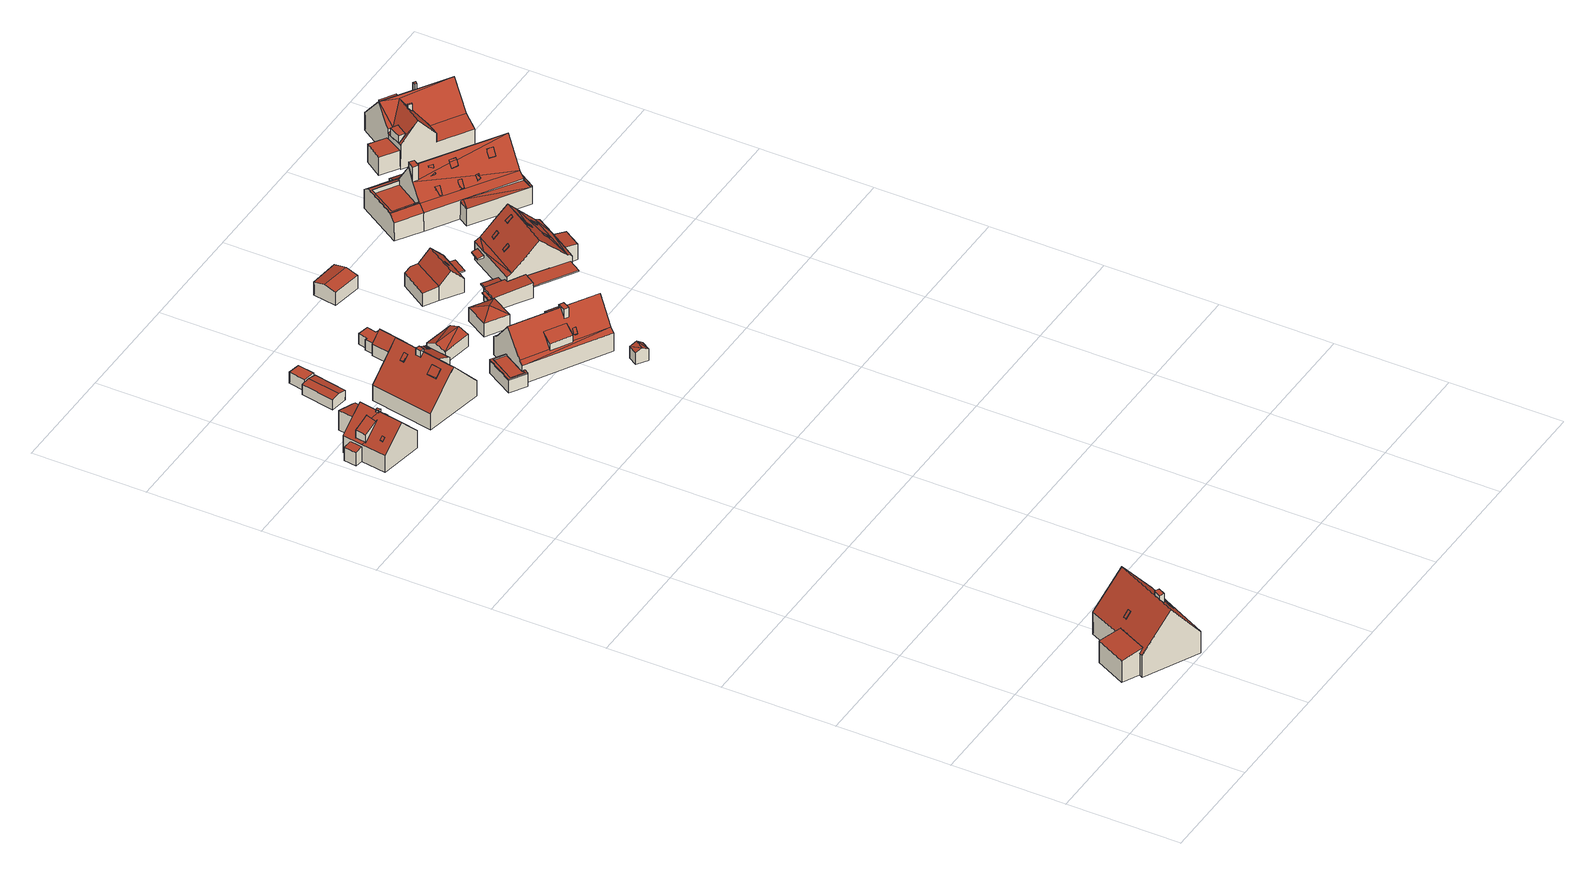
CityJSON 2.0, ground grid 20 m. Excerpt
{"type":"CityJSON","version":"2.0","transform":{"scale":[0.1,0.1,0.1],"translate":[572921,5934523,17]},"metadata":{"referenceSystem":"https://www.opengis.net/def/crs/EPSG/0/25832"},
"CityObjects":{
"building1":{"type":"Building","attributes":{"Grundfläche 2D":"162.276677","Grundhöhe NN":"17.377"},"children":["building1-1","building1-2","building1-3","building1-4"],"geometry":[{"type":"Solid","lod":"3","boundaries":[[[[0,1,2,3]],[[4,5,6,7,8,9,10,3,2,11]],[[12,13,5,14,15,8]],[[1,0,16,17]],[[11,2,1,17,18]],[[4,11,18,19]],[[13,6,5]],[[6,13,12,7]],[[12,8,7]],[[10,9,20,21]],[[16,0,3,10,21]],[[14,5,4,19,22]],[[15,14,22,23]],[[9,8,15,23,20]],[[17,16,21,20,23,22,19,18]]]],"semantics":{"surfaces":[{"type":"RoofSurface"},{"type":"WallSurface"},{"type":"GroundSurface"}],"values":[[0,0,0,1,1,1,1,1,1,1,1,1,1,1,2]]}}]},
"building1-1":{"type":"BuildingInstallation","parents":["building1"],"geometry":[{"type":"MultiSurface","lod":"3","boundaries":[[[24,25,26,27]],[[25,24,28,29]],[[27,26,30,31]],[[24,27,31,28]],[[26,25,29,30]]],"semantics":{"surfaces":[{"type":"RoofSurface"},{"type":"WallSurface"}],"values":[0,1,1,1,1]}}]},
"building1-2":{"type":"BuildingInstallation","parents":["building1"],"geometry":[{"type":"MultiSurface","lod":"3","boundaries":[[[32,33,34,35]],[[32,35,36,37]],[[33,32,37,38]],[[35,34,39,36]],[[34,33,38,39]]],"semantics":{"surfaces":[{"type":"RoofSurface"},{"type":"WallSurface"}],"values":[0,1,1,1,1]}}]},
"building1-3":{"type":"BuildingInstallation","parents":["building1"],"geometry":[{"type":"MultiSurface","lod":"3","boundaries":[[[40,41,42,43]],[[43,42,44,45]],[[40,43,45,46]],[[41,40,46,47]],[[42,41,47,44]]],"semantics":{"surfaces":[{"type":"RoofSurface"},{"type":"WallSurface"}],"values":[0,1,1,1,1]}}]},
"building1-4":{"type":"BuildingInstallation","parents":["building1"],"geometry":[{"type":"MultiSurface","lod":"3","boundaries":[[[48,49,50,51]],[[51,50,52,53]],[[48,51,53,54]],[[49,48,54,55]],[[50,49,55,52]]],"semantics":{"surfaces":[{"type":"RoofSurface"},{"type":"WallSurface"}],"values":[0,1,1,1,1]}}]},
"building2":{"type":"Building","attributes":{"Grundfläche 2D":"83.223504","Grundhöhe NN":"17.824"},"children":["building2-1","building2-2","building2-3","building2-4"],"geometry":[{"type":"Solid","lod":"3","boundaries":[[[[56,57,58,59,60,61,62]],[[63,64,65,59,58,66,67]],[[60,59,65,64,68,56,62,61]],[[69,70,71,72,73]],[[74,75,76,77]],[[66,58,57,78,79]],[[67,66,79,80]],[[81,82,68,64,63,67,80,83,69,73]],[[76,84,78,57,56,68,82,85,77]],[[73,72,86,81]],[[70,69,83,87]],[[72,71,70,87,86]],[[74,77,85,88]],[[75,74,88,89]],[[76,75,89,84]],[[84,89,88,85,82,81,86,87,83,80,79,78]]]],"semantics":{"surfaces":[{"type":"RoofSurface"},{"type":"WallSurface"},{"type":"GroundSurface"}],"values":[[0,0,0,0,0,1,1,1,1,1,1,1,1,1,1,2]]}}]},
"building2-1":{"type":"BuildingInstallation","parents":["building2"],"geometry":[{"type":"MultiSurface","lod":"3","boundaries":[[[90,91,92,93]],[[93,92,94,95]],[[91,90,96,97]],[[92,91,97,94]],[[90,93,95,96]]],"semantics":{"surfaces":[{"type":"RoofSurface"},{"type":"WallSurface"}],"values":[0,1,1,1,1]}}]},
"building2-2":{"type":"BuildingInstallation","parents":["building2"],"geometry":[{"type":"MultiSurface","lod":"3","boundaries":[[[98,99,100,101,102,103]],[[103,102,101,104,105,106]],[[106,107,98,103]],[[107,108,100,99,98]],[[108,104,101,100]]],"semantics":{"surfaces":[{"type":"RoofSurface"},{"type":"WallSurface"}],"values":[0,1,1,1,1]}}]},
"building2-3":{"type":"BuildingInstallation","parents":["building2"],"geometry":[{"type":"MultiSurface","lod":"3","boundaries":[[[109,110,111,112,113]],[[114,115,111,110]],[[116,113,112,111,115,59]],[[116,117,109,113]],[[110,109,117,65,114]]],"semantics":{"surfaces":[{"type":"RoofSurface"},{"type":"WallSurface"}],"values":[0,1,1,1,1]}}]},
"building2-4":{"type":"BuildingInstallation","parents":["building2"],"geometry":[{"type":"MultiSurface","lod":"3","boundaries":[[[118,119,120,121,122,123,124,125,126]],[[127,61,119,118,126]],[[123,122,121,60,128]],[[62,127,126,125,124,123,128,129]]],"semantics":{"surfaces":[{"type":"RoofSurface"},{"type":"WallSurface"}],"values":[0,1,1,1]}}]},
"building3":{"type":"Building","attributes":{"Grundfläche 2D":"18.411753","Grundhöhe NN":"17.922"},"geometry":[{"type":"Solid","lod":"3","boundaries":[[[[130,131,132,133]],[[134,131,130,135]],[[133,132,136,137]],[[135,130,133,137,138]],[[134,135,138,139]],[[136,132,131,134,139]],[[137,136,139,138]]]],"semantics":{"surfaces":[{"type":"RoofSurface"},{"type":"WallSurface"},{"type":"GroundSurface"}],"values":[[0,0,1,1,1,1,2]]}}]},
"building4":{"type":"Building","attributes":{"Grundfläche 2D":"6.613327","Grundhöhe NN":"17.953"},"geometry":[{"type":"Solid","lod":"3","boundaries":[[[[140,141,142,143]],[[144,145,143,142]],[[145,146,140,143]],[[146,147,141,140]],[[147,144,142,141]],[[147,146,145,144]]]],"semantics":{"surfaces":[{"type":"RoofSurface"},{"type":"WallSurface"},{"type":"GroundSurface"}],"values":[[0,1,1,1,1,2]]}}]},
"building5":{"type":"Building","attributes":{"Grundfläche 2D":"130.159980","Grundhöhe NN":"17.942"},"children":["building5-1","building5-2","building5-3","building5-4","building5-5"],"geometry":[{"type":"MultiSurface","lod":"3","boundaries":[[[148,149,150,151,152,153,154,155,156,157,158]],[[159,160,161,162]],[[163,164,165]],[[166,167,168,160,159,169,170,151,163,165]],[[165,171,166]],[[168,167,166,172,173,160]],[[174,162,161,175,165,164,176]],[[177,178,179]],[[178,180,179]],[[181,180,178]],[[171,165,181]],[[165,180,181]],[[175,180,165]],[[176,164,163,151,150,149,148]],[[151,170,152]],[[157,156,155,169,159,162,174,158]],[[174,176,148,158]],[[161,160,173,182,183]],[[175,161,183,184]],[[180,175,184,185,179]],[[177,179,185,186]],[[172,166,171,181,178,177,186,187]],[[173,172,187,182]],[[187,186,185,184,183,182]]],"semantics":{"surfaces":[{"type":"RoofSurface"},{"type":"WallSurface"},{"type":"GroundSurface"}],"values":[0,0,0,0,0,0,0,0,0,0,0,0,1,1,1,1,1,1,1,1,1,1,1,2]}}]},
"building5-1":{"type":"BuildingInstallation","parents":["building5"],"geometry":[{"type":"MultiSurface","lod":"3","boundaries":[[[188,189,190,191]],[[189,188,192,193]],[[190,189,193,194]],[[191,190,194,195]],[[188,191,195,192]]],"semantics":{"surfaces":[{"type":"RoofSurface"},{"type":"WallSurface"}],"values":[0,1,1,1,1]}}]},
"building5-2":{"type":"BuildingInstallation","parents":["building5"],"geometry":[{"type":"MultiSurface","lod":"3","boundaries":[[[196,197,198,199]],[[200,201,196,199]],[[199,198,202,200]],[[197,196,201,203]],[[203,202,198,197]]],"semantics":{"surfaces":[{"type":"RoofSurface"},{"type":"WallSurface"}],"values":[0,1,1,1,1]}}]},
"building5-3":{"type":"BuildingInstallation","parents":["building5"],"geometry":[{"type":"MultiSurface","lod":"3","boundaries":[[[204,205,154,153]],[[206,207,205,204]],[[205,207,169,155,154]],[[152,170,206,204,153]]],"semantics":{"surfaces":[{"type":"RoofSurface"},{"type":"WallSurface"}],"values":[0,1,1,1]}}]},
"building5-4":{"type":"BuildingInstallation","parents":["building5"],"geometry":[{"type":"MultiSurface","lod":"3","boundaries":[[[208,209,210,211,212]],[[213,214,209,208]],[[210,209,214,168]],[[168,215,211,210]],[[213,208,212,211,215,167]]],"semantics":{"surfaces":[{"type":"RoofSurface"},{"type":"WallSurface"}],"values":[0,1,1,1,1]}}]},
"building5-5":{"type":"BuildingInstallation","parents":["building5"],"geometry":[{"type":"MultiSurface","lod":"3","boundaries":[[[216,217,218,219]],[[220,221,219,218]],[[221,222,216,219]],[[222,223,217,216]],[[223,220,218,217]],[[223,222,221,220]]],"semantics":{"surfaces":[{"type":"RoofSurface"},{"type":"WallSurface"},{"type":"OuterCeilingSurface"}],"values":[0,1,1,1,1,2]}}]},
"building6":{"type":"Building","attributes":{"Grundfläche 2D":"16.828695","Grundhöhe NN":"18.041"},"children":["building6-1"],"geometry":[{"type":"Solid","lod":"3","boundaries":[[[[224,225,226,227,228,229,230,231]],[[232,227,226,225,233,234]],[[229,228,227,232,235]],[[230,229,235,236]],[[231,230,236,237]],[[224,231,237,238]],[[225,224,238,233]],[[238,237,236,235,232,234,233]]]],"semantics":{"surfaces":[{"type":"RoofSurface"},{"type":"WallSurface"},{"type":"GroundSurface"}],"values":[[0,1,1,1,1,1,1,2]]}}]},
"building6-1":{"type":"BuildingInstallation","parents":["building6"],"geometry":[{"type":"MultiSurface","lod":"3","boundaries":[[[239,240,241,242,243,244,245,246,247,248]],[[225,226,244,243]],[[245,244,226,249]],[[246,245,249,250]],[[247,246,250,251]],[[248,247,251,228]],[[228,229,239,248]],[[229,230,240,239]],[[230,231,241,240]],[[231,224,242,241]],[[224,225,243,242]]],"semantics":{"surfaces":[{"type":"RoofSurface"},{"type":"WallSurface"}],"values":[0,1,1,1,1,1,1,1,1,1,1]}}]},
"building7":{"type":"Building","attributes":{"Grundfläche 2D":"15.366240","Grundhöhe NN":"17.942"},"geometry":[{"type":"Solid","lod":"3","boundaries":[[[[252,253,254,255]],[[256,253,252,257,258]],[[255,254,259,260]],[[261,258,257,252,255,260,262]],[[256,258,261,263]],[[259,254,253,256,263]],[[261,262,260,259,263]]]],"semantics":{"surfaces":[{"type":"RoofSurface"},{"type":"WallSurface"},{"type":"GroundSurface"}],"values":[[0,0,1,1,1,1,2]]}}]},
"building8":{"type":"Building","attributes":{"Grundfläche 2D":"8.398967","Grundhöhe NN":"18.007"},"geometry":[{"type":"Solid","lod":"3","boundaries":[[[[264,265,266,267,268,269,270,255]],[[264,255,271,272]],[[265,264,272,273]],[[266,265,273,274]],[[267,266,274,275]],[[268,267,275,276]],[[269,268,276,277]],[[270,269,277,278]],[[255,270,278,271]],[[273,272,271,278,277,276,275,274]]]],"semantics":{"surfaces":[{"type":"RoofSurface"},{"type":"WallSurface"},{"type":"GroundSurface"}],"values":[[0,1,1,1,1,1,1,1,1,2]]}}]},
"building9":{"type":"Building","attributes":{"Grundfläche 2D":"19.774956","Grundhöhe NN":"17.942"},"geometry":[{"type":"Solid","lod":"3","boundaries":[[[[279,280,281]],[[282,281,283]],[[279,281,282]],[[282,283,284]],[[283,281,280,285,286]],[[284,283,286,287]],[[279,282,284,287,288]],[[280,279,288,285]],[[286,285,288,287]]]],"semantics":{"surfaces":[{"type":"RoofSurface"},{"type":"WallSurface"},{"type":"GroundSurface"}],"values":[[0,0,0,0,1,1,1,1,2]]}}]},
"building10":{"type":"Building","attributes":{"Grundfläche 2D":"151.064577","Grundhöhe NN":"18.044"},"children":["building10-1","building10-2","building10-3","building10-4","building10-5"],"geometry":[{"type":"Solid","lod":"3","boundaries":[[[[289,290,291,292,293,294,295]],[[296,291,290]],[[297,298,294,293,292,291,299,300]],[[299,301,302,303,304,305,298,297,300]],[[306,304,303,302,301,307,308,309]],[[308,310,311,309]],[[312,296,290,289,295,232,234]],[[307,301,299,291,296,312,313]],[[308,307,313,314]],[[310,308,314,315]],[[311,310,315,316]],[[309,311,316,317]],[[306,309,317,318]],[[295,294,298,305,304,306,318,232]],[[314,313,312,234,232,318,317,316,315]]]],"semantics":{"surfaces":[{"type":"RoofSurface"},{"type":"WallSurface"},{"type":"GroundSurface"}],"values":[[0,0,0,0,0,0,1,1,1,1,1,1,1,1,2]]}}]},
"building10-1":{"type":"BuildingInstallation","parents":["building10"],"geometry":[{"type":"MultiSurface","lod":"3","boundaries":[[[319,320,321,322,323,324]],[[325,292,326,322,321,320]],[[323,322,327]],[[293,328,319,324,323]],[[328,325,320,319]]],"semantics":{"surfaces":[{"type":"RoofSurface"},{"type":"WallSurface"}],"values":[0,1,1,1,1]}}]},
"building10-2":{"type":"BuildingInstallation","parents":["building10"],"geometry":[{"type":"MultiSurface","lod":"3","boundaries":[[[329,330,331,332,333,334,335]],[[300,336,337,333,332,331,338]],[[337,339,334,333]],[[297,340,330,329,335,334,339,341]],[[340,338,331,330]]],"semantics":{"surfaces":[{"type":"RoofSurface"},{"type":"WallSurface"}],"values":[0,1,1,1,1]}}]},
"building10-3":{"type":"BuildingInstallation","parents":["building10"],"geometry":[{"type":"MultiSurface","lod":"3","boundaries":[[[342,343,344,345]],[[344,343,346,347]],[[345,344,347,348]],[[342,345,348,349]],[[343,342,349,346]]],"semantics":{"surfaces":[{"type":"RoofSurface"},{"type":"WallSurface"}],"values":[0,1,1,1,1]}}]},
"building10-4":{"type":"BuildingInstallation","parents":["building10"],"geometry":[{"type":"MultiSurface","lod":"3","boundaries":[[[350,351,352,353]],[[354,355,352,351]],[[303,356,353,352,355]],[[354,351,350,357,302]]],"semantics":{"surfaces":[{"type":"RoofSurface"},{"type":"WallSurface"}],"values":[0,1,1,1]}}]},
"building10-5":{"type":"BuildingInstallation","parents":["building10"],"geometry":[{"type":"MultiSurface","lod":"3","boundaries":[[[358,359,360,361]],[[360,359,362,363]],[[358,361,364,365]],[[359,358,365,362]],[[361,360,363,364]]],"semantics":{"surfaces":[{"type":"RoofSurface"},{"type":"WallSurface"}],"values":[0,1,1,1,1]}}]},
"building11":{"type":"Building","attributes":{"Grundfläche 2D":"4.065891","Grundhöhe NN":"18.054"},"geometry":[{"type":"Solid","lod":"3","boundaries":[[[[366,367,368]],[[369,368,370]],[[366,368,369]],[[369,370,371]],[[370,368,367,372,373]],[[371,370,373,374]],[[366,369,371,374,375]],[[367,366,375,372]],[[373,372,375,374]]]],"semantics":{"surfaces":[{"type":"RoofSurface"},{"type":"WallSurface"},{"type":"GroundSurface"}],"values":[[0,0,0,0,1,1,1,1,2]]}}]},
"building12":{"type":"Building","attributes":{"Grundfläche 2D":"20.924941","Grundhöhe NN":"18.122"},"geometry":[{"type":"Solid","lod":"3","boundaries":[[[[376,377,378]],[[376,379,377]],[[376,378,380]],[[376,380,379]],[[381,382,378,377]],[[382,383,380,378]],[[383,384,379,380]],[[384,381,377,379]],[[384,383,382,381]]]],"semantics":{"surfaces":[{"type":"RoofSurface"},{"type":"WallSurface"},{"type":"GroundSurface"}],"values":[[0,0,0,0,1,1,1,1,2]]}}]},
"building13":{"type":"Building","attributes":{"Grundfläche 2D":"23.483758","Grundhöhe NN":"17.956"},"geometry":[{"type":"Solid","lod":"3","boundaries":[[[[385,386,387,388]],[[389,386,385,390]],[[388,387,391,392]],[[390,385,388,392,393]],[[389,390,393,394]],[[391,387,386,389,394]],[[393,392,391,394]]]],"semantics":{"surfaces":[{"type":"RoofSurface"},{"type":"WallSurface"},{"type":"GroundSurface"}],"values":[[0,0,1,1,1,1,2]]}}]},
"building14":{"type":"Building","attributes":{"Grundfläche 2D":"46.612780","Grundhöhe NN":"18.216"},"children":["building14-1","building14-2"],"geometry":[{"type":"Solid","lod":"3","boundaries":[[[[395,396,397,398]],[[397,396,399,400,401]],[[402,403,404,395,398]],[[399,396,395,405,406]],[[400,399,406,407,401]],[[398,397,401,407,408]],[[402,398,408,409]],[[403,402,409,410]],[[404,403,410,411]],[[395,404,411,405]],[[406,405,411,410,409,408,407]]]],"semantics":{"surfaces":[{"type":"RoofSurface"},{"type":"WallSurface"},{"type":"GroundSurface"}],"values":[[0,0,0,1,1,1,1,1,1,1,2]]}}]},
"building14-1":{"type":"BuildingInstallation","parents":["building14"],"geometry":[{"type":"MultiSurface","lod":"3","boundaries":[[[412,413,414,415]],[[413,412,416,417]],[[414,413,417,418]],[[415,414,418,419]],[[412,415,419,416]]],"semantics":{"surfaces":[{"type":"RoofSurface"},{"type":"WallSurface"}],"values":[0,1,1,1,1]}}]},
"building14-2":{"type":"BuildingInstallation","parents":["building14"],"geometry":[{"type":"MultiSurface","lod":"3","boundaries":[[[420,421,422,423]],[[424,425,423,422]],[[425,426,420,423]],[[426,427,421,420]],[[427,424,422,421]],[[427,426,425,424]]],"semantics":{"surfaces":[{"type":"RoofSurface"},{"type":"WallSurface"},{"type":"OuterCeilingSurface"}],"values":[0,1,1,1,1,2]}}]},
"building15":{"type":"Building","attributes":{"Grundfläche 2D":"18.895576","Grundhöhe NN":"18.122"},"children":["building15-1","building15-2","building15-3"],"geometry":[{"type":"Solid","lod":"3","boundaries":[[[[428,429,430,431,432,433]],[[428,434,435,436,437,429]],[[430,429,437,438]],[[431,430,438,439]],[[432,431,439,440]],[[440,441,433,432]],[[434,428,433,441,436,435]],[[440,439,438,437,436,441]]]],"semantics":{"surfaces":[{"type":"RoofSurface"},{"type":"WallSurface"},{"type":"GroundSurface"}],"values":[[0,1,1,1,1,1,1,2]]}}]},
"building15-1":{"type":"BuildingInstallation","parents":["building15"],"geometry":[{"type":"MultiSurface","lod":"3","boundaries":[[[442,443,434,444]],[[444,434,435,445]],[[442,444,445,446]],[[443,442,446,447]],[[434,443,447,435]],[[447,446,445,435]]],"semantics":{"surfaces":[{"type":"RoofSurface"},{"type":"WallSurface"},{"type":"OuterCeilingSurface"}],"values":[0,1,1,1,1,2]}}]},
"building15-2":{"type":"BuildingInstallation","parents":["building15"],"geometry":[{"type":"MultiSurface","lod":"3","boundaries":[[[448,449,450,451]],[[450,452,453,451]],[[448,451,453,454]],[[449,448,454,455]],[[449,455,452,450]],[[455,454,453,452]]],"semantics":{"surfaces":[{"type":"RoofSurface"},{"type":"WallSurface"},{"type":"OuterCeilingSurface"}],"values":[0,1,1,1,1,2]}}]},
"building15-3":{"type":"BuildingInstallation","parents":["building15"],"geometry":[{"type":"MultiSurface","lod":"3","boundaries":[[[456,457,458,459]],[[460,461,456,459]],[[462,460,459,458]],[[461,463,457,456]],[[463,462,458,457]],[[463,461,460,462]]],"semantics":{"surfaces":[{"type":"RoofSurface"},{"type":"WallSurface"},{"type":"OuterCeilingSurface"}],"values":[0,1,1,1,1,2]}}]},
"building16":{"type":"Building","attributes":{"Grundfläche 2D":"125.096883","Grundhöhe NN":"18.192"},"children":["building16-1","building16-2","building16-3","building16-4","building16-5","building16-6","building16-7","building16-8"],"geometry":[{"type":"Solid","lod":"3","boundaries":[[[[464,465,466]],[[467,465,464]],[[468,467,464,469,470,471]],[[471,470,472,473,474,475,476,477]],[[471,477,476,475]],[[472,478,479,480,481]],[[481,482,472]],[[473,472,482,475,474]],[[483,482,481]],[[484,465,467]],[[485,486,487,488]],[[479,478,472,470,469,464,466,489,490]],[[486,491,492,483,481,480,479,490,493,487]],[[494,484,467,468,471,475,482,483,492]],[[466,465,484,494,489]],[[488,487,493,495]],[[485,488,495,496]],[[486,485,496,491]],[[495,493,490,489,494,492,491,496]]]],"semantics":{"surfaces":[{"type":"RoofSurface"},{"type":"WallSurface"},{"type":"GroundSurface"}],"values":[[0,0,0,0,0,0,0,0,0,0,0,1,1,1,1,1,1,1,2]]}}]},
"building16-1":{"type":"BuildingInstallation","parents":["building16"],"geometry":[{"type":"MultiSurface","lod":"3","boundaries":[[[497,498,499,500]],[[500,499,501,502]],[[499,498,503,501]],[[497,500,502,504]],[[498,497,504,503]]],"semantics":{"surfaces":[{"type":"RoofSurface"},{"type":"WallSurface"}],"values":[0,1,1,1,1]}}]},
"building16-2":{"type":"BuildingInstallation","parents":["building16"],"geometry":[{"type":"MultiSurface","lod":"3","boundaries":[[[505,506,507,508]],[[508,507,509,510]],[[505,508,510,511]],[[506,505,511,512]],[[507,506,512,509]]],"semantics":{"surfaces":[{"type":"RoofSurface"},{"type":"WallSurface"}],"values":[0,1,1,1,1]}}]},
"building16-3":{"type":"BuildingInstallation","parents":["building16"],"geometry":[{"type":"MultiSurface","lod":"3","boundaries":[[[513,514,515,516,517]],[[518,519,515,514]],[[520,516,515,519,477]],[[520,521,517,516]],[[518,514,513,517,521,476]]],"semantics":{"surfaces":[{"type":"RoofSurface"},{"type":"WallSurface"}],"values":[0,1,1,1,1]}}]},
"building16-4":{"type":"BuildingInstallation","parents":["building16"],"geometry":[{"type":"MultiSurface","lod":"3","boundaries":[[[522,523,524,525,526,527]],[[528,529,530,527,526,525]],[[530,531,522,527]],[[531,532,533,524,523,522]],[[533,528,525,524]]],"semantics":{"surfaces":[{"type":"RoofSurface"},{"type":"WallSurface"}],"values":[0,1,1,1,1]}}]},
"building16-5":{"type":"BuildingInstallation","parents":["building16"],"geometry":[{"type":"MultiSurface","lod":"3","boundaries":[[[534,535,536,537,538]],[[539,540,535,534,541]],[[540,542,536,535]],[[543,538,537,536,542,537]],[[543,541,534,538]]],"semantics":{"surfaces":[{"type":"RoofSurface"},{"type":"WallSurface"}],"values":[0,1,1,1,1]}}]},
"building16-6":{"type":"BuildingInstallation","parents":["building16"],"geometry":[{"type":"MultiSurface","lod":"3","boundaries":[[[544,545,546,547,548,549]],[[550,549,548,547,551,473]],[[544,549,550,552]],[[553,546,545,544,552,474]],[[547,546,553,551]]],"semantics":{"surfaces":[{"type":"RoofSurface"},{"type":"WallSurface"}],"values":[0,1,1,1,1]}}]},
"building16-7":{"type":"BuildingInstallation","parents":["building16"],"geometry":[{"type":"MultiSurface","lod":"3","boundaries":[[[554,555,556,557]],[[554,558,559,555]],[[556,555,559,560]],[[557,556,560,561]],[[554,557,561,558]],[[559,558,561,560]]],"semantics":{"surfaces":[{"type":"RoofSurface"},{"type":"WallSurface"},{"type":"OuterCeilingSurface"}],"values":[0,1,1,1,1,2]}}]},
"building16-8":{"type":"BuildingInstallation","parents":["building16"],"geometry":[{"type":"MultiSurface","lod":"3","boundaries":[[[562,563,564,565]],[[566,567,565,564]],[[567,568,562,565]],[[568,569,563,562]],[[569,566,564,563]],[[569,568,567,566]]],"semantics":{"surfaces":[{"type":"RoofSurface"},{"type":"WallSurface"},{"type":"OuterCeilingSurface"}],"values":[0,1,1,1,1,2]}}]},
"building17":{"type":"Building","attributes":{"Grundfläche 2D":"246.098211","Grundhöhe NN":"18.360"},"children":["building17-1","building17-2","building17-3","building17-4","building17-5","building17-6","building17-7","building17-8","building17-9","building17-10"],"geometry":[{"type":"Solid","lod":"3","boundaries":[[[[570,571,572,573,574]],[[575,576,577,578]],[[579,580,581,582]],[[583,584,578,577,579,582,585,586]],[[587,588,589]],[[590,588,587]],[[591,588,590]],[[592,593,594,591,590,595]],[[596,575,597,598]],[[599,600,601,597,575,578,602]],[[578,603,604,605,600,599,602]],[[606,607,603]],[[604,603,607,600,605]],[[608,606,609,610,611]],[[611,607,606,608]],[[612,613,614,611,610,609,615,616,617]],[[618,615,582,619,620]],[[619,611,614,613,612,617,616,615,618,620]],[[582,581,621,619]],[[586,585,570,574]],[[583,586,574,573]],[[572,584,583,573]],[[576,575,622,623]],[[580,579,577,576,623,624]],[[581,580,624,625]],[[587,589,626,627]],[[595,590,587,627,628]],[[592,595,628,629]],[[593,592,629,630]],[[571,570,585,582,615,609,606,603,578,584,572]],[[622,575,596,631]],[[588,591,621,581,625,626,589]],[[593,630,632,601,600,607,611,619,621,591,594]],[[597,601,632,633]],[[598,597,633,634]],[[596,598,634,631]],[[626,625,624,623,622,631,634,633,632,630,629,628,627]]]],"semantics":{"surfaces":[{"type":"RoofSurface"},{"type":"WallSurface"},{"type":"GroundSurface"}],"values":[[0,0,0,0,0,0,0,0,0,0,0,0,0,0,0,0,0,0,0,1,1,1,1,1,1,1,1,1,1,1,1,1,1,1,1,1,2]]}}]},
"building17-1":{"type":"BuildingInstallation","parents":["building17"],"geometry":[{"type":"MultiSurface","lod":"3","boundaries":[[[635,636,637,638,639,640,641,642]],[[578,577,637,636]],[[577,579,638,637]],[[579,582,639,638]],[[640,639,582,585]],[[585,586,641,640]],[[586,583,642,641]],[[583,584,635,642]],[[636,635,584,578]]],"semantics":{"surfaces":[{"type":"RoofSurface"},{"type":"WallSurface"}],"values":[0,1,1,1,1,1,1,1,1]}}]},
"building17-2":{"type":"BuildingInstallation","parents":["building17"],"geometry":[{"type":"MultiSurface","lod":"3","boundaries":[[[643,644,645,646,647,648]],[[595,592,644,643]],[[592,593,645,644]],[[593,594,646,645]],[[594,649,647,646]],[[648,647,649,590]],[[590,595,643,648]]],"semantics":{"surfaces":[{"type":"RoofSurface"},{"type":"WallSurface"}],"values":[0,1,1,1,1,1,1]}}]},
"building17-3":{"type":"BuildingInstallation","parents":["building17"],"geometry":[{"type":"MultiSurface","lod":"3","boundaries":[[[650,651,652,653,654]],[[599,655,650,654,653,605]],[[655,656,651,650]],[[652,651,656,602,604]]],"semantics":{"surfaces":[{"type":"RoofSurface"},{"type":"WallSurface"}],"values":[0,1,1,1]}}]},
"building17-4":{"type":"BuildingInstallation","parents":["building17"],"geometry":[{"type":"MultiSurface","lod":"3","boundaries":[[[657,658,659]],[[660,657,659,661]],[[661,659,618,662]],[[659,658,663,618]],[[660,661,662,664]],[[663,658,657,660,664,620]]],"semantics":{"surfaces":[{"type":"RoofSurface"},{"type":"WallSurface"}],"values":[0,0,1,1,1,1]}}]},
"building17-5":{"type":"BuildingInstallation","parents":["building17"],"geometry":[{"type":"MultiSurface","lod":"3","boundaries":[[[665,666,667,668]],[[668,667,669,670]],[[665,668,670,671]],[[666,665,671,672]],[[667,666,672,669]]],"semantics":{"surfaces":[{"type":"RoofSurface"},{"type":"WallSurface"}],"values":[0,1,1,1,1]}}]},
"building17-6":{"type":"BuildingInstallation","parents":["building17"],"geometry":[{"type":"MultiSurface","lod":"3","boundaries":[[[673,674,675,676,677]],[[615,678,674,673]],[[610,608,676,675,674,678,616]],[[608,606,677,676]],[[606,609,615,673,677]]],"semantics":{"surfaces":[{"type":"RoofSurface"},{"type":"WallSurface"}],"values":[0,1,1,1,1]}}]},
"building17-7":{"type":"BuildingInstallation","parents":["building17"],"geometry":[{"type":"MultiSurface","lod":"3","boundaries":[[[679,680,681,682]],[[683,679,682,684]],[[684,682,681,685,617]],[[683,684,686]],[[687,680,679,683,686,612]],[[681,680,687,685]]],"semantics":{"surfaces":[{"type":"RoofSurface"},{"type":"WallSurface"}],"values":[0,0,1,1,1,1]}}]},
"building17-8":{"type":"BuildingInstallation","parents":["building17"],"geometry":[{"type":"MultiSurface","lod":"3","boundaries":[[[688,689,690,691]],[[692,689,688,693]],[[694,693,688,691,695,614]],[[691,690,696,695]],[[692,693,694,697]],[[696,690,689,692,697,613]]],"semantics":{"surfaces":[{"type":"RoofSurface"},{"type":"WallSurface"}],"values":[0,0,1,1,1,1]}}]},
"building17-9":{"type":"BuildingInstallation","parents":["building17"],"geometry":[{"type":"MultiSurface","lod":"3","boundaries":[[[698,699,700,701]],[[702,703,699,698]],[[704,705,701,700]],[[698,701,705,702]],[[700,699,703,704]]],"semantics":{"surfaces":[{"type":"RoofSurface"},{"type":"WallSurface"}],"values":[0,1,1,1,1]}}]},
"building17-10":{"type":"BuildingInstallation","parents":["building17"],"geometry":[{"type":"MultiSurface","lod":"3","boundaries":[[[706,707,708,709]],[[710,711,708,707]],[[709,708,711,712]],[[712,713,706,709]],[[707,706,713,710]]],"semantics":{"surfaces":[{"type":"RoofSurface"},{"type":"WallSurface"}],"values":[0,1,1,1,1]}}]},
"building18":{"type":"Building","attributes":{"Grundfläche 2D":"157.550566","Grundhöhe NN":"18.245"},"children":["building18-1","building18-2","building18-3","building18-4","building18-5","building18-6"],"geometry":[{"type":"Solid","lod":"3","boundaries":[[[[714,715,716,717,718]],[[719,720,721,717]],[[717,722,718]],[[717,721,722]],[[723,724,725,726]],[[724,718,722,727,725]],[[728,722,721,729,730,731]],[[732,728,731]],[[728,733,727,722]],[[734,735,736,737,738]],[[729,721,720]],[[726,725,727,733]],[[739,716,715,714,740,741]],[[729,720,719,717,716,739,742,737,736]],[[743,732,731,730,729,736,735,744]],[[745,723,726,733,728,732,743,746]],[[714,718,724,723,745,740]],[[738,737,742,747]],[[734,738,747,748]],[[735,734,748,744]],[[748,747,742,739,741,740,745,746,743,744]]]],"semantics":{"surfaces":[{"type":"RoofSurface"},{"type":"WallSurface"},{"type":"GroundSurface"}],"values":[[0,0,0,0,0,0,0,0,0,0,1,1,1,1,1,1,1,1,1,1,2]]}}]},
"building18-1":{"type":"BuildingInstallation","parents":["building18"],"geometry":[{"type":"MultiSurface","lod":"3","boundaries":[[[749,750,751,752]],[[750,753,751]],[[752,754,749]],[[750,749,754,753]]],"semantics":{"surfaces":[{"type":"RoofSurface"},{"type":"WallSurface"}],"values":[0,1,1,1]}}]},
"building18-2":{"type":"BuildingInstallation","parents":["building18"],"geometry":[{"type":"MultiSurface","lod":"3","boundaries":[[[755,756,757,758]],[[758,757,759,760]],[[755,758,760,761]],[[756,755,761,762]],[[757,756,762,759]]],"semantics":{"surfaces":[{"type":"RoofSurface"},{"type":"WallSurface"}],"values":[0,1,1,1,1]}}]},
"building18-3":{"type":"BuildingInstallation","parents":["building18"],"geometry":[{"type":"MultiSurface","lod":"3","boundaries":[[[763,764,765,766]],[[764,763,767,768]],[[766,765,769,770]],[[763,766,770,767]],[[765,764,768,769]]],"semantics":{"surfaces":[{"type":"RoofSurface"},{"type":"WallSurface"}],"values":[0,1,1,1,1]}}]},
"building18-4":{"type":"BuildingInstallation","parents":["building18"],"geometry":[{"type":"MultiSurface","lod":"3","boundaries":[[[771,772,773,774]],[[773,772,730,731]],[[774,773,731]],[[772,771,775,730]]],"semantics":{"surfaces":[{"type":"RoofSurface"},{"type":"WallSurface"}],"values":[0,1,1,1]}}]},
"building18-5":{"type":"BuildingInstallation","parents":["building18"],"geometry":[{"type":"MultiSurface","lod":"3","boundaries":[[[776,777,778,779]],[[779,778,780,781]],[[776,779,781,782]],[[777,776,782,783]],[[778,777,783,780]]],"semantics":{"surfaces":[{"type":"RoofSurface"},{"type":"WallSurface"}],"values":[0,1,1,1,1]}}]},
"building18-6":{"type":"BuildingInstallation","parents":["building18"],"geometry":[{"type":"MultiSurface","lod":"3","boundaries":[[[784,785,786,787]],[[787,786,788,789]],[[786,785,790,788]],[[784,787,789,791]],[[785,784,791,790]]],"semantics":{"surfaces":[{"type":"RoofSurface"},{"type":"WallSurface"}],"values":[0,1,1,1,1]}}]}
},
"vertices":[
[229,3,46],[288,121,46],[239,146,110],[181,28,110],[163,112,47],[168,110,53],[168,109,54],[142,55,54],[141,56,53],[136,58,46],[133,52,46],[191,170,46],[142,55,53],[168,109,53],[133,127,46],[106,73,46],[229,3,4],[288,121,4],[191,170,4],[163,112,4],[136,58,4],[133,52,4],[133,127,4],[106,73,4],
[235,65,73],[232,59,73],[239,56,64],[242,62,64],[235,65,72],[232,59,72],[239,56,63],[242,62,63],
[247,71,64],[250,77,63],[243,80,72],[240,75,73],[240,75,72],[247,71,63],[250,77,62],[243,80,71],
[213,67,114],[206,71,114],[199,58,114],[207,55,114],[199,58,106],[207,55,96],[213,67,96],[206,71,106],
[180,110,67],[177,104,67],[185,101,77],[188,107,77],[185,101,76],[188,107,76],[180,110,66],[177,104,66],
[22,1348,41],[15,1304,41],[54,1297,81],[61,1339,81],[41,1360,57],[26,1343,45],[25,1344,44],[106,1370,42],[68,1377,81],[62,1345,81],[93,1291,41],[107,1370,41],[28,1384,41],[106,1370,37],[112,1410,37],[105,1411,39],[74,1417,45],[68,1377,45],[11,1373,33],[8,1350,33],[22,1348,36],[26,1370,36],[15,1304,8],[93,1291,8],[107,1370,8],[68,1377,8],[28,1384,8],[106,1370,8],[22,1348,8],[26,1370,8],[74,1417,8],[112,1410,8],[11,1373,8],[8,1350,8],
[30,1321,54],[29,1316,54],[34,1315,59],[35,1320,59],[34,1315,58],[35,1320,58],[30,1321,53],[29,1316,53],
[91,1347,54],[90,1347,55],[84,1348,60],[83,1342,60],[86,1342,58],[90,1341,54],[83,1342,59],[86,1342,57],[90,1341,53],[91,1347,53],[84,1348,59],
[64,1345,84],[60,1345,84],[60,1340,84],[61,1339,84],[64,1339,84],[60,1345,79],[60,1340,79],[64,1339,78],[64,1345,79],
[26,1343,59],[52,1338,71],[52,1341,71],[55,1358,72],[41,1360,65],[28,1362,59],[26,1351,59],[25,1344,59],[25,1343,59],[25,1343,44],[28,1362,44],[26,1351,44],
[138,1505,31],[127,1446,31],[142,1444,28],[153,1502,28],[112,1449,28],[123,1508,28],[142,1444,9],[153,1502,9],[123,1508,9],[112,1449,9],
[158,1534,31],[137,1538,31],[131,1508,31],[153,1505,31],[131,1508,10],[153,1505,10],[158,1534,10],[137,1538,10],
[258,1357,62],[247,1359,69],[246,1359,69],[224,1363,81],[220,1338,81],[221,1337,80],[219,1330,80],[218,1330,81],[220,1329,79],[247,1324,65],[252,1323,62],[225,1328,73],[195,1284,97],[248,1274,39],[247,1324,48],[246,1359,55],[247,1359,54],[247,1360,55],[216,1397,97],[207,1352,97],[206,1343,97],[218,1330,80],[220,1338,80],[253,1390,55],[162,1407,39],[141,1294,39],[252,1323,44],[264,1357,39],[258,1357,44],[286,1384,39],[282,1385,41],[280,1354,39],[264,1357,46],[264,1388,49],[141,1294,9],[248,1274,9],[264,1357,9],[280,1354,9],[286,1384,9],[162,1407,9],
[191,1369,78],[200,1367,87],[201,1374,87],[192,1376,78],[191,1369,77],[200,1367,86],[201,1374,86],[192,1376,77],
[193,1321,89],[182,1323,78],[179,1306,78],[190,1304,89],[190,1304,88],[193,1321,88],[179,1306,77],[182,1323,77],
[212,1339,90],[210,1331,90],[212,1339,89],[210,1331,89],
[201,1354,103],[199,1344,103],[206,1343,103],[208,1352,103],[207,1352,103],[201,1354,90],[199,1344,90],[208,1352,97],
[266,1399,31],[264,1388,31],[282,1385,31],[284,1396,31],[282,1385,29],[284,1396,29],[266,1399,29],[264,1388,29],
[306,1217,34],[311,1225,34],[308,1226,34],[306,1227,34],[330,1267,34],[331,1269,34],[307,1284,34],[277,1234,34],[306,1227,10],[311,1225,10],[308,1226,10],[331,1269,10],[307,1284,10],[277,1234,10],[306,1217,10],
[331,1269,36],[307,1284,36],[277,1234,36],[306,1217,36],[311,1225,36],[308,1226,36],[305,1221,36],[282,1234,36],[309,1279,36],[330,1267,36],[305,1221,34],[282,1234,34],[309,1279,34],
[277,1459,49],[269,1415,49],[286,1412,31],[294,1456,30],[252,1419,31],[262,1462,33],[260,1462,31],[286,1412,9],[294,1456,9],[260,1462,9],[262,1462,9],[252,1419,9],
[297,1470,30],[289,1472,30],[293,1489,30],[273,1493,30],[269,1476,30],[265,1477,30],[262,1462,30],[294,1456,10],[297,1470,10],[289,1472,10],[293,1489,10],[273,1493,10],[269,1476,10],[265,1477,10],[262,1462,10],
[295,1355,32],[350,1345,32],[353,1363,39],[298,1373,39],[356,1380,32],[301,1390,32],[350,1345,9],[356,1380,9],[301,1390,9],[295,1355,9],
[308,1226,45],[311,1225,45],[451,1153,50],[392,1187,50],[357,1208,50],[311,1234,50],[306,1227,45],[446,1145,45],[408,1217,93],[328,1264,93],[468,1181,93],[414,1213,93],[486,1212,50],[449,1233,50],[422,1249,50],[346,1294,50],[331,1269,85],[350,1301,45],[490,1219,45],[472,1230,45],[420,1260,45],[482,1246,36],[430,1276,36],[446,1145,10],[490,1219,10],[472,1230,10],[482,1246,10],[430,1276,10],[420,1260,10],[350,1301,10],
[356,1206,62],[391,1186,62],[392,1187,63],[401,1204,74],[366,1224,74],[357,1208,63],[391,1186,49],[399,1200,68],[381,1216,74],[356,1206,49],
[408,1217,97],[402,1207,97],[409,1203,97],[416,1215,97],[416,1216,97],[409,1220,97],[409,1219,97],[416,1215,90],[416,1216,88],[409,1203,78],[409,1220,88],[402,1207,79],[409,1219,89],
[409,1250,58],[405,1244,67],[410,1240,67],[414,1247,58],[405,1244,66],[410,1240,66],[414,1247,57],[409,1250,57],
[437,1214,78],[451,1237,61],[424,1253,61],[410,1230,78],[451,1237,48],[424,1253,48],[415,1238,66],[445,1227,59],
[403,1193,65],[399,1188,56],[404,1185,56],[408,1190,65],[399,1188,55],[404,1185,55],[408,1190,64],[403,1193,64],
[442,1115,33],[432,1099,33],[441,1093,39],[452,1109,39],[450,1087,33],[460,1103,33],[432,1099,11],[450,1087,11],[460,1103,11],[442,1115,11],
[411,1342,48],[419,1311,37],[442,1351,37],[380,1334,37],[403,1374,37],[419,1311,11],[442,1351,11],[403,1374,11],[380,1334,11],
[396,1583,41],[343,1591,41],[340,1570,35],[393,1561,35],[347,1612,35],[400,1606,35],[340,1570,10],[393,1561,10],[400,1606,10],[347,1612,10],
[425,1437,39],[443,1426,61],[477,1482,61],[460,1493,39],[461,1414,39],[471,1430,39],[496,1470,39],[448,1500,38],[431,1501,37],[400,1452,37],[425,1437,12],[461,1414,12],[496,1470,12],[460,1493,12],[448,1500,12],[431,1501,12],[400,1452,12],
[468,1447,51],[464,1449,56],[461,1445,56],[465,1442,51],[468,1447,50],[464,1449,55],[461,1445,55],[465,1442,50],
[481,1424,37],[497,1449,37],[487,1455,38],[471,1430,38],[487,1455,35],[471,1430,35],[481,1424,35],[497,1449,35],
[514,1336,40],[487,1353,38],[490,1359,38],[459,1379,36],[442,1353,36],[501,1316,40],[514,1336,37],[514,1336,35],[514,1336,11],[487,1353,11],[490,1359,11],[459,1379,11],[442,1353,11],[501,1316,11],
[565,1272,37],[580,1295,37],[499,1313,37],[499,1313,35],[565,1272,35],[580,1295,35],
[470,1390,32],[462,1377,35],[487,1361,35],[496,1374,32],[487,1361,30],[496,1374,30],[470,1390,30],[462,1377,30],
[451,1377,33],[439,1359,33],[444,1356,33],[455,1374,33],[455,1374,31],[451,1377,31],[444,1356,31],[439,1359,31],
[493,1349,51],[526,1415,46],[487,1353,46],[549,1435,51],[585,1413,91],[514,1336,73],[535,1323,96],[590,1410,96],[575,1297,51],[587,1338,62],[588,1345,64],[604,1401,80],[572,1365,87],[568,1360,88],[580,1295,48],[582,1293,46],[596,1315,46],[616,1346,46],[629,1385,51],[637,1380,46],[541,1440,46],[636,1333,41],[616,1346,44],[596,1315,44],[617,1303,41],[487,1353,12],[582,1293,12],[616,1346,12],[637,1380,12],[596,1315,12],[541,1440,12],[617,1303,12],[636,1333,12],
[547,1413,62],[543,1408,62],[550,1403,70],[554,1409,70],[550,1403,69],[554,1409,69],[543,1408,61],[547,1413,61],
[600,1372,69],[608,1367,60],[612,1372,60],[604,1377,69],[612,1372,59],[604,1377,68],[600,1372,68],[608,1367,59],
[572,1365,88],[569,1367,92],[566,1362,92],[573,1357,83],[577,1362,83],[569,1367,91],[566,1362,91],[573,1357,82],[577,1362,82],
[535,1379,69],[530,1382,64],[528,1384,61],[524,1379,61],[528,1376,66],[531,1374,69],[524,1379,60],[528,1376,64],[531,1374,68],[535,1379,68],[530,1382,63],[528,1384,60],
[574,1395,93],[567,1401,84],[563,1395,84],[566,1393,87],[571,1390,92],[571,1398,88],[567,1401,83],[574,1395,92],[563,1395,83],[571,1390,91],
[593,1342,60],[588,1345,65],[585,1347,69],[581,1341,69],[587,1338,63],[589,1336,60],[589,1336,59],[581,1341,68],[593,1342,59],[585,1347,68],
[585,1413,40],[604,1401,40],[608,1408,40],[589,1420,40],[585,1413,38],[604,1401,38],[608,1408,38],[589,1420,38],
[528,1438,36],[517,1421,36],[526,1415,39],[536,1432,39],[526,1415,34],[536,1432,34],[528,1438,34],[517,1421,34],
[571,1554,50],[588,1581,50],[604,1606,50],[563,1631,50],[531,1579,50],[613,1621,49],[569,1648,49],[563,1637,58],[606,1609,58],[526,1579,58],[519,1568,49],[562,1540,49],[570,1552,58],[563,1631,58],[604,1606,58],[571,1554,58],[531,1579,58],[605,1489,47],[621,1504,49],[616,1507,47],[699,1430,47],[709,1448,47],[743,1495,47],[740,1497,47],[738,1495,47],[701,1429,47],[621,1633,41],[661,1590,50],[668,1602,42],[676,1567,58],[754,1520,58],[759,1528,52],[656,1579,58],[604,1606,63],[654,1577,61],[675,1565,60],[588,1581,105],[740,1497,93],[596,1576,105],[588,1581,106],[596,1576,106],[734,1489,106],[615,1551,90],[639,1538,94],[650,1532,95],[580,1569,86],[589,1564,87],[608,1555,89],[659,1504,69],[715,1458,58],[664,1500,68],[709,1448,51],[613,1621,14],[569,1648,14],[519,1568,14],[562,1540,14],[616,1507,14],[605,1489,14],[701,1429,14],[743,1495,14],[740,1497,14],[621,1633,14],[759,1528,14],[661,1590,14],[668,1602,14],
[604,1606,59],[606,1609,59],[563,1637,59],[526,1579,59],[570,1552,59],[571,1554,59],[531,1579,59],[563,1631,59],
[701,1429,49],[743,1495,49],[740,1497,49],[738,1495,49],[740,1495,49],[699,1430,49],[740,1495,47],
[677,1570,72],[657,1582,72],[650,1570,72],[670,1558,72],[675,1565,72],[677,1570,56],[657,1582,56],
[664,1500,69],[664,1501,71],[659,1504,70],[662,1497,64],[657,1499,64],[657,1499,62],[664,1501,70],[662,1497,63],
[699,1491,85],[704,1498,96],[694,1505,96],[689,1497,85],[694,1505,95],[689,1497,84],[699,1491,84],[704,1498,95],
[580,1569,114],[588,1564,114],[589,1564,114],[596,1576,114],[588,1581,114],[588,1564,86],
[615,1551,91],[618,1555,99],[611,1560,99],[608,1555,90],[613,1548,87],[606,1552,86],[611,1560,98],[613,1548,86],[618,1555,98],
[650,1532,96],[639,1538,95],[637,1533,87],[647,1527,88],[641,1540,98],[651,1534,98],[651,1534,97],[647,1527,87],[637,1533,86],[641,1540,97],
[608,1538,72],[601,1543,72],[597,1536,60],[603,1531,60],[608,1538,71],[601,1543,71],[597,1536,59],[603,1531,59],
[634,1521,71],[629,1514,59],[635,1510,59],[639,1517,71],[629,1514,58],[635,1510,58],[639,1517,70],[634,1521,70],
[851,1672,46],[743,1741,46],[741,1742,46],[716,1704,98],[826,1634,98],[702,1682,69],[701,1679,65],[708,1675,65],[742,1683,94],[791,1579,42],[805,1601,54],[749,1637,53],[735,1614,41],[751,1640,58],[709,1631,94],[701,1679,56],[697,1673,56],[685,1652,58],[682,1647,58],[735,1614,58],[653,1669,46],[684,1649,46],[701,1679,46],[702,1682,46],[674,1700,46],[741,1742,12],[851,1672,12],[743,1741,12],[702,1682,12],[682,1647,12],[684,1649,12],[791,1579,12],[735,1614,12],[674,1700,12],[653,1669,12],
[781,1710,67],[755,1726,67],[748,1715,68],[774,1699,68],[755,1726,53],[781,1710,53],
[740,1660,96],[734,1664,96],[732,1662,96],[738,1658,96],[732,1662,90],[738,1658,81],[740,1660,81],[734,1664,90],
[779,1672,91],[782,1676,85],[777,1679,85],[775,1675,91],[779,1672,90],[782,1676,84],[777,1679,84],[775,1675,90],
[709,1666,72],[697,1673,72],[685,1652,72],[696,1646,72],[703,1670,64],
[783,1679,95],[787,1677,95],[790,1681,95],[786,1684,95],[790,1681,75],[786,1684,75],[783,1679,80],[787,1677,80],
[783,1702,60],[778,1695,70],[783,1692,70],[788,1699,59],[783,1692,69],[788,1699,58],[778,1695,69],[783,1702,59]
]}
